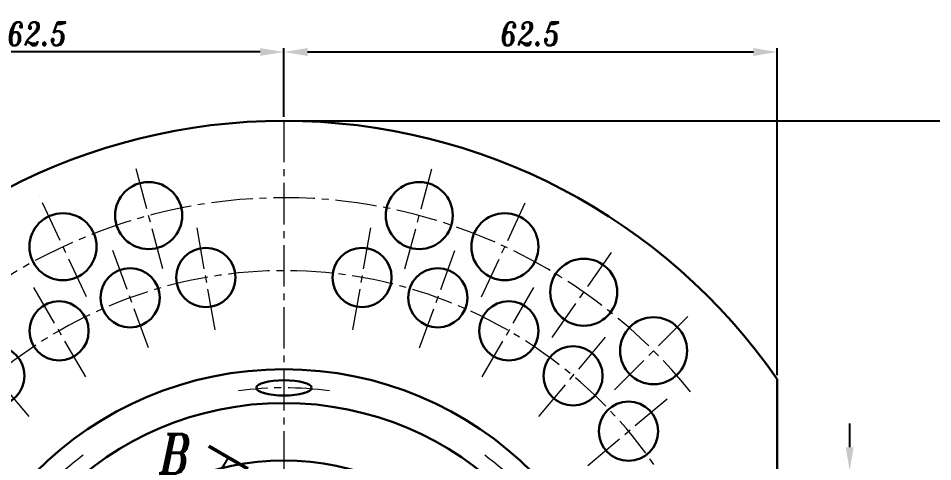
# Model space of a CAD drawing. Extents: x 407 to 920, y -71 to 445.
# Drawn here: x 517.8 to 633.7, y 216.4 to 272.6 of the extents above; entities that cross this region are included whole.
import ezdxf

# ---------------------------------------------------------------- set-up
doc = ezdxf.new("R2010")
doc.units = 0
doc.header["$LTSCALE"] = 7
doc.header["$MEASUREMENT"] = 0
doc.linetypes.add('CENTER2', pattern=[1.125, 0.75, -0.125, 0.125, -0.125])
doc.layers.get('0').update_dxf_attribs({"linetype": 'CONTINUOUS', "lineweight": 15})
for name, color, linetype, lineweight in [('1', 1, 'CENTER2', 15), ('3', 3, 'CONTINUOUS', 30), ('4', 5, 'CONTINUOUS', 50)]:
    doc.layers.add(name, color=color, linetype=linetype, lineweight=lineweight)
doc.styles.add('ITALICT', font='ITALICT.shx', dxfattribs={"width": 0.8, "height": 3})
doc.dimstyles.get("Standard").update_dxf_attribs({"dimtxt": 3, "dimasz": 3, "dimexe": 0.5, "dimexo": 0.5, "dimgap": 0.8, "dimtad": 1, "dimdsep": 46, "dimtxsty": 'ITALICT', "dimcen": 0.09, "dimazin": 2, "dimtfac": 1, "dimtmove": 0, "dimatfit": 3, "dimfxl": 1, "dimtolj": 1, "dimtzin": 0, "dimarcsym": 0})

# ---------------------------------------------------------------- blocks, each defined once
blk = doc.blocks.new('*D26')
at = {"color": 0, "lineweight": -2, "transparency": 16777216}
for p, q in [((551.99, 259.61), (657.89, 259.61)), ((657.39, 256.61), (657.39, 110.61)), ((551.99, 107.61), (657.89, 107.61))]:
    blk.add_line(p, q, dxfattribs=at)
at = {"color": 0, "transparency": 16777216}
for points in [[(656.89, 256.61), (657.89, 256.61), (657.39, 259.61)], [(656.89, 110.61), (657.89, 110.61), (657.39, 107.61)]]:
    blk.add_solid(points, dxfattribs=at)
at = {"color": 0, "transparency": 16777216, "insert": (655.09, 183.61), "char_height": 3, "attachment_point": 5, "rotation": 90, "style": 'ITALICT'}
blk.add_mtext('\\A1;152', dxfattribs=at)
blk = doc.blocks.new('*D27')
at = {"color": 0, "lineweight": -2, "transparency": 16777216}
for p, q in [((488.99, 227.35), (488.99, 268.85)), ((548.49, 268.35), (491.99, 268.35)), ((551.49, 260.11), (551.49, 268.85))]:
    blk.add_line(p, q, dxfattribs=at)
at = {"color": 0, "transparency": 16777216}
for points in [[(491.99, 268.85), (491.99, 267.85), (488.99, 268.35)], [(548.49, 268.85), (548.49, 267.85), (551.49, 268.35)]]:
    blk.add_solid(points, dxfattribs=at)
at = {"color": 0, "transparency": 16777216, "insert": (520.24, 270.65), "char_height": 3, "attachment_point": 5, "style": 'ITALICT'}
blk.add_mtext('\\A1;62.5', dxfattribs=at)
blk = doc.blocks.new('*D28')
at = {"color": 0, "lineweight": -2, "transparency": 16777216}
for p, q in [((551.49, 260.11), (551.49, 268.85)), ((554.49, 268.35), (610.99, 268.35)), ((613.99, 227.35), (613.99, 268.85))]:
    blk.add_line(p, q, dxfattribs=at)
at = {"color": 0, "transparency": 16777216}
for points in [[(554.49, 268.85), (554.49, 267.85), (551.49, 268.35)], [(610.99, 268.85), (610.99, 267.85), (613.99, 268.35)]]:
    blk.add_solid(points, dxfattribs=at)
at = {"color": 0, "transparency": 16777216, "insert": (582.74, 270.65), "char_height": 3, "attachment_point": 5, "style": 'ITALICT'}
blk.add_mtext('\\A1;62.5', dxfattribs=at)
blk = doc.blocks.new('*D36')
at = {"color": 0, "lineweight": -2, "transparency": 16777216}
for p, q in [((499.34, 235.76), (487.74, 247.37)), ((488.49, 183.61), (461.33, 183.61))]:
    blk.add_line(p, q, dxfattribs=at)
blk.add_arc((551.49, 183.61), 89.66, 136.9171, 178.0829, dxfattribs=at)
at = {"color": 0, "transparency": 16777216}
for points in [[(485.65, 245.21), (486.36, 244.51), (488.09, 247.01)], [(462.38, 186.6), (461.38, 186.62), (461.83, 183.61)]]:
    blk.add_solid(points, dxfattribs=at)
at = {"color": 0, "transparency": 16777216, "insert": (466.53, 218.81), "char_height": 3, "attachment_point": 5, "rotation": 67.5, "style": 'ITALICT'}
blk.add_mtext('\\A1;45°', dxfattribs=at)
blk = doc.blocks.new('*D50')
at = {"color": 0, "lineweight": -2, "transparency": 16777216}
blk.add_line((553.04, 157.12), (560.15, 169.44), dxfattribs=at)
for start, end in [(100.2393, 110.4786), (60, 90), (39.5214, 49.7607)]:
    blk.add_arc((551.49, 154.45), 16.81, start, end, dxfattribs=at)
at = {"color": 0, "transparency": 16777216}
for points in [[(548.46, 171.49), (548.55, 170.49), (551.49, 171.26)], [(562.06, 166.87), (562.64, 167.69), (559.9, 169.01)]]:
    blk.add_solid(points, dxfattribs=at)
at = {"color": 0, "transparency": 16777216, "insert": (556.44, 172.91), "char_height": 3, "attachment_point": 5, "rotation": 345, "style": 'ITALICT'}
blk.add_mtext('\\A1;30°', dxfattribs=at)
blk = doc.blocks.new('*D51')
at = {"color": 0, "lineweight": -2, "transparency": 16777216}
for p, q in [((623.19, 218.23), (623.19, 221.23)), ((551.99, 215.23), (623.69, 215.23)), ((623.19, 215.23), (623.19, 210.44)), ((551.99, 210.44), (623.69, 210.44)), ((623.19, 207.44), (623.19, 194.96))]:
    blk.add_line(p, q, dxfattribs=at)
at = {"color": 0, "transparency": 16777216}
for points in [[(622.69, 218.23), (623.69, 218.23), (623.19, 215.23)], [(622.69, 207.44), (623.69, 207.44), (623.19, 210.44)]]:
    blk.add_solid(points, dxfattribs=at)
at = {"color": 0, "transparency": 16777216, "insert": (620.89, 199.7), "char_height": 3, "attachment_point": 5, "rotation": 90, "style": 'ITALICT'}
blk.add_mtext('\\A1;4.78', dxfattribs=at)

msp = doc.modelspace()

# ---------------------------------------------------------------- linework, layer by layer
at = {"layer": '1'}
for p, q in [((551.491, 259.614), (551.491, 107.614)), ((536.156, 240.845), (532.532, 254.368)), ((566.826, 240.845), (570.449, 254.368)), ((526.45, 237.312), (520.534, 250.001)), ((576.531, 237.312), (582.319, 249.725)), ((542.765, 233.1), (540.42, 246.395)), ((560.216, 233.1), (562.561, 246.395)), ((534.304, 230.833), (529.687, 243.519)), ((568.677, 230.833), (573.294, 243.519)), ((585.475, 232.148), (593.505, 243.616)), ((526.366, 227.131), (519.616, 238.823)), ((576.616, 227.131), (583.366, 238.823)), ((593.387, 225.51), (603.286, 235.409)), ((519.19, 222.107), (510.513, 232.449)), ((583.791, 222.107), (592.468, 232.449)), ((589.984, 215.914), (600.326, 224.591))]:
    msp.add_line(p, q, dxfattribs=at)
for radius, start, end in [(66.25, 38.94329, 141.05671), (57, 12.67026, 166.53727), (42.14, 82.15104, 97.84896), (42.14, 127.15104, 142.84896), (42.14, 37.15104, 52.84896)]:
    msp.add_arc((551.491, 183.614), radius, start, end, dxfattribs=at)
at = {"layer": '3'}
msp.add_line((613.991, 226.854), (613.991, 140.373), dxfattribs=at)
for centre, radius in [((534.344, 247.606), 4.25), ((568.637, 247.606), 4.25), ((523.492, 243.656), 4.25), ((579.489, 243.656), 4.25), ((541.593, 239.748), 3.75), ((561.388, 239.748), 3.75), ((589.49, 237.882), 4.25), ((531.995, 237.176), 3.75), ((570.986, 237.176), 3.75), ((522.991, 232.977), 3.75), ((579.991, 232.977), 3.75), ((598.336, 230.459), 4.25), ((514.852, 227.278), 3.75), ((588.129, 227.278), 3.75), ((551.491, 183.614), 44.5), ((551.491, 183.614), 44.5), ((551.491, 183.614), 40.215), ((595.155, 220.252), 3.75), ((551.491, 183.614), 32.925)]:
    msp.add_circle(centre, radius, dxfattribs=at)
msp.add_arc((551.491, 183.614), 76, 34.67741, 145.32259, dxfattribs=at)
msp.add_ellipse((551.491, 225.753), major_axis=(3.5, 0), ratio=0.2776204, dxfattribs=at)
at = {"layer": '4'}
msp.add_line((541.95, 218.366), (546.923, 215.495), dxfattribs=at)

# ---------------------------------------------------------------- texts
at = {"style": 'ITALICT', "width": 0.8}
msp.add_text('B', height=5, dxfattribs=at).set_placement((535.688, 214.891))

# ---------------------------------------------------------------- dimensions: what is measured, and where the dimension line sits
for base, p2, picture, middle in [((488.991, 268.354), (488.991, 226.854), '*D27', (520.241, 270.654)), ((613.991, 268.354), (613.991, 226.854), '*D28', (582.741, 270.654))]:
    dim = msp.add_linear_dim(base=base, p1=(551.491, 259.614), p2=p2, dimstyle='Standard')
    dim.commit()
    dim.dimension.update_dxf_attribs({"geometry": picture, "text_midpoint": middle})
for base, line1, line2, picture, middle in [((557.24, 170.243), ((551.491, 259.614), (551.491, 107.614)), ((550.166, 152.154), (552.786, 156.692)), '*D50', (556.436, 172.906)), ((473.841, 228.445), ((509.594, 225.51), (499.695, 235.409)), ((488.991, 183.614), (613.991, 183.614)), '*D36', (466.529, 218.806))]:
    dim = msp.add_angular_dim_2l(base=base, line1=line1, line2=line2, dimstyle='Standard')
    dim.commit()
    dim.dimension.update_dxf_attribs({"geometry": picture, "text_midpoint": middle})
dim = msp.add_aligned_dim(p1=(551.491, 259.614), p2=(551.491, 107.614), distance=105.896, dimstyle='Standard')
dim.commit()
dim.dimension.update_dxf_attribs({"geometry": '*D26', "text_midpoint": (655.087, 183.614)})
dim = msp.add_linear_dim(base=(623.193, 210.444), p1=(551.491, 215.226), p2=(551.491, 210.444), angle=90, dimstyle='Standard', override={"dimtmove": 0})
dim.commit()
dim.dimension.update_dxf_attribs({"geometry": '*D51', "text_midpoint": (620.893, 199.702)})

# ---------------------------------------------------------------- leaders
msp.add_leader([(544.436, 216.93), (540.485, 210.086)], dimstyle='Standard', override={"dimgap": 0.8, "dimtad": 0})

doc.saveas('drawing.dxf')
